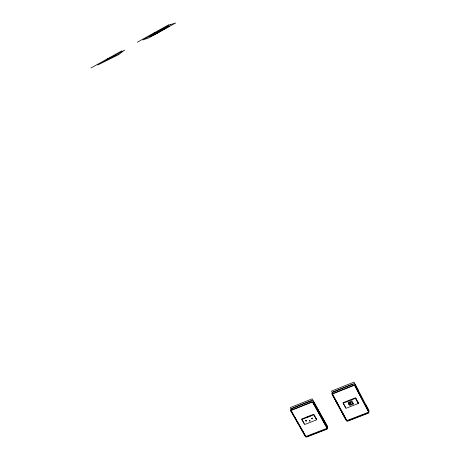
<?xml version="1.0" encoding="UTF-8"?>
<svg xmlns="http://www.w3.org/2000/svg" width="460" height="460" viewBox="0 0 460 460"><rect width="100%" height="100%" fill="white"/><g stroke="black" fill="none" stroke-linecap="round" stroke-linejoin="round"><path stroke-width="0.69" d="M118.438 54.74L124.631 50.082L97.698 65.044L118.438 54.74L111.101 57.598M159.286 31.78L162.466 29.883L155.94 33.264L157.642 32.694M91.017 67.959L121.722 50.893M137.339 42.216L169.125 24.552M291.283 411.332A1.012 0.851 2 0 1 291.761 410.182L311.512 402.316A1.018 0.862 0.1 0 1 312.886 402.73L326.91 427.972A1.006 0.839 -0.6 0 1 326.41 429.099L306.86 436.666A0.995 0.828 1.1 0 1 305.52 436.264L290.726 410.377A1.506 1.276 2 0 1 291.427 408.681L311.265 400.769A1.524 1.288 0.1 0 1 313.294 401.384L327.336 426.696A1.501 1.248 -0.7 0 1 327.204 427.944M342.746 413.597L345.569 418.916L332.022 393.921A1.535 1.305 -2.1 0 1 332.775 392.184L353.194 384.037A1.552 1.322 -4.2 0 1 355.241 384.669L358.346 390.471M307.527 417.065L310.862 415.748M353.504 403.868L349.761 405.519L348.18 402.563L351.929 400.913M316.589 419.842L304.595 424.546L301.743 419.52L313.766 414.788L316.589 419.842L316.463 418.226M106.283 59.478L110.67 57.764M348.536 403.219L349.646 402.603M350.152 402.575L351.641 401.994L352.527 403.656L351.037 404.236L350.123 402.402M348.599 403.345L349.715 402.73M348.829 403.771L350.037 403.454L348.898 403.897M349.048 404.173L350.186 403.73L348.979 404.047L348.801 403.604M349.128 404.323L350.33 404.006L349.192 404.449L349.019 404.006M349.272 404.599L350.48 404.282L349.341 404.725L349.243 404.432M358.242 403.535L345.903 408.353L343.137 403.207L355.499 398.36L358.242 403.535L357.955 401.959M153.14 33.436L156.423 32.355M305.911 420.25L306.475 420.291M290.726 410.377L291.381 411.493M292.037 412.614L293.342 414.845M294.354 416.582L295.061 417.818M295.768 419.06L296.476 420.296M297.183 421.538L298.241 423.395M300.363 427.11L301.07 428.352M291.439 409.4L290.381 407.543L312.19 398.831L327.462 426.362M304.25 423.441L301.72 418.979L313.726 414.253L316.549 419.301M312.846 402.207L320.361 415.736M321.046 416.967L326.853 427.426A1.006 0.834 -0.6 0 1 326.358 428.547L306.832 436.114A0.995 0.828 1.1 0 1 305.492 435.706L291.278 410.797A1.012 0.851 2 0 1 291.341 409.952M301.777 429.588L304.669 434.792M313.294 401.384L327.336 426.696M332.022 393.921L342.418 412.994M332.218 392.334L331.551 391.098L353.987 382.128L368.868 410.584A1.529 1.282 -4.4 0 1 368.696 411.861M345.822 407.83L343.056 402.69L355.407 397.825L358.15 403L355.827 397.94M351.957 401.085L353.533 404.047M368.098 410.676L354.838 385.48A1.041 0.885 -4.2 0 0 354.487 385.118M365.775 404.61L368.868 410.584M348.72 403.454L349.887 403.178L348.68 403.495L348.507 403.052M350.307 403.834L350.48 404.282M350.008 403.282L350.267 403.88M349.796 402.879L349.968 403.328M291.427 408.681A317.193 242.506 -45.9 0 1 311.265 400.769M332.775 392.184A316.888 260.803 -37.3 0 1 353.194 384.037M346.374 420.003A1.518 1.265 -2.6 0 1 345.88 419.503M368.425 411.303A1.023 0.857 -4.4 0 1 367.891 412.453L347.806 420.239A1.012 0.845 -2.6 0 1 346.455 419.825L332.643 394.323A1.029 0.874 -2.1 0 1 332.729 393.449M305.63 420.699C306.193 422.579 307.384 419.508 305.63 420.699M309.269 420.653C309.827 422.533 311.023 419.462 309.269 420.653M311.638 418.341C312.196 420.227 313.398 417.145 311.638 418.341M164.979 28.514L155.67 33.896L152.939 34.822L164.979 28.514M170.735 24.478L142.887 39.945L148.942 37.818L175.634 23L170.735 24.478M166.186 27.261L149.621 36.461L153.111 35.259L169.263 26.295L166.186 27.261M311.42 402.063L291.594 409.969A1.282 1.081 2 0 0 290.996 411.407L305.267 436.396A1.265 1.052 1.1 0 0 306.952 436.908L326.577 429.312A1.276 1.064 -0.6 0 0 327.198 427.898L313.145 402.592A1.294 1.098 0.1 0 0 311.42 402.063M353.458 385.313L333.051 393.444A1.305 1.11 -2.1 0 0 332.407 394.921L346.271 420.503A1.288 1.075 -2.6 0 0 347.978 421.026L368.161 413.212A1.305 1.087 -4.4 0 0 368.834 411.763L355.2 385.848A1.322 1.121 -4.2 0 0 353.458 385.313M353.544 385.566L333.218 393.668A1.029 0.874 -2.1 0 0 332.706 394.841L346.535 420.365A1.018 0.845 -2.6 0 0 347.886 420.779L368 412.994A1.023 0.857 -4.4 0 0 368.535 411.838L354.93 385.992A1.041 0.885 -4.2 0 0 353.544 385.566"/></g></svg>
